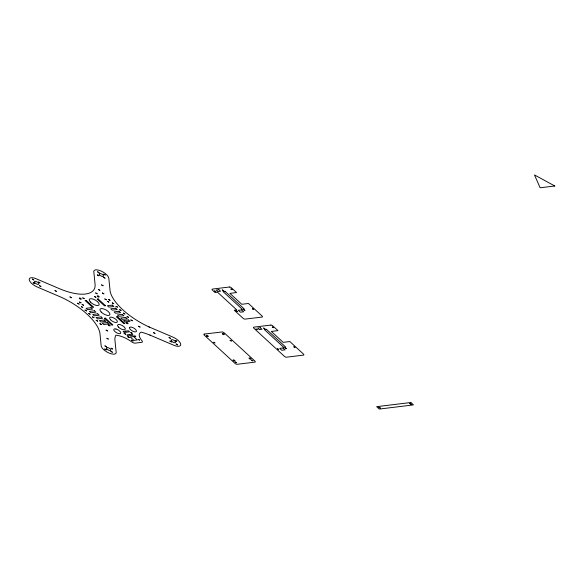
<?xml version="1.0" encoding="UTF-8"?>
<svg xmlns="http://www.w3.org/2000/svg" width="584" height="584" viewBox="0 0 584 584"><rect width="100%" height="100%" fill="white"/><g stroke="black" fill="none" stroke-linecap="round" stroke-linejoin="round"><path stroke-width="0.88" d="M134.488 336.019C136.357 335.45 135.911 338.085 134.488 336.034M150.329 335.231L149.168 334.771A44.085 18.067 30 0 0 141.24 332.128L141.197 332.113A16.702 6.847 30 0 0 142.014 340.815A2.978 1.219 30 0 1 141.73 342.326L135.065 343.137A2.978 1.219 30 0 1 131.955 342.041A16.651 6.825 30 0 0 115.88 335.216A44.085 18.067 30 0 0 114.88 339.545L116.194 352.751A8.475 3.475 30 0 1 108.836 352.962A8.475 3.475 30 0 1 101.2 346.093L99.922 333.172A44.07 18.067 30 0 0 61.605 297.402L37.04 286.912A8.475 3.475 30 0 1 29.251 279.926A8.475 3.475 30 0 1 35.274 278.378L59.634 288.766A42.61 17.469 30 0 0 95.09 284.452L93.768 271.261A8.475 3.475 30 0 1 101.36 271.151A8.475 3.475 30 0 1 108.814 278.174L110.164 291.504A44.085 18.067 30 0 0 148.358 326.624L149.526 327.157M148.883 326.865L172.922 337.099A8.475 3.475 30 0 1 180.712 344.086A8.475 3.475 30 0 1 174.689 345.633L149.876 335.055M130.78 332.559L132.254 333.347L130.787 332.522M138.204 339.384L139.678 340.18L138.211 339.355M230.899 288.985L232.133 289.649L230.899 288.985M230.111 340.341L231.337 341.005L230.111 340.341M236.104 310.768L237.33 311.433L236.104 310.768M235.308 362.124L236.535 362.788L235.323 362.087M252.434 308.783L253.66 309.447L252.434 308.783M251.638 360.138L252.865 360.803L251.638 360.138M272.305 327.055L273.531 327.719L272.319 327.018M277.51 348.838L278.736 349.502L277.517 348.809M293.84 346.852L295.066 347.517L293.847 346.816M119.691 309.746L121.165 310.549L119.735 309.673M32.368 279.174L33.828 279.999L32.434 279.108M33.23 282.744L34.69 283.568L33.23 282.744M38.559 282.094L40.026 282.919L38.624 282.028M39.42 285.664L40.887 286.488L39.42 285.664M54.998 290.562L56.465 291.394L55.064 290.496M69.941 296.957L71.409 297.782L70.007 296.891M77.614 303.242L79.088 304.067L77.614 303.242M79.526 302.045L80.986 302.87L79.526 302.045M81.329 306.658L82.797 307.483L81.329 306.658M82.745 297.891L84.206 298.716L82.745 297.891M82.125 304.432L83.585 305.257L82.125 304.432M88.761 313.484L90.221 314.309L88.819 313.418M97.601 271.83L99.068 272.655L97.601 271.83M97.404 274.94L98.871 275.772L97.404 274.94M94.404 296.468L95.871 297.293L94.404 296.468M95.696 292.964L97.156 293.788L95.696 292.964M92.469 316.893L93.936 317.718L92.469 316.893M98.36 289.489L99.828 290.314L98.36 289.489M101.601 284.912L103.069 285.744L101.601 284.912M96.185 320.309L97.645 321.134L96.185 320.309M103.74 274.173L105.2 274.998L103.74 274.173M103.543 277.291L105.003 278.115L103.543 277.291M102.397 293.007L103.857 293.832L102.397 293.007M99.893 323.719L101.36 324.551L99.893 323.719M104.85 298.964L106.317 299.789L104.85 298.964M107.449 301.351L108.916 302.176L107.514 301.286M108.566 299.475L110.033 300.3L108.566 299.475M106.098 330.179L107.566 331.004L106.164 330.113M104.967 345.903L106.434 346.728L104.967 345.903M104.77 349.02L106.237 349.845L104.77 349.02M112.281 302.892L113.741 303.716L112.281 302.892M106.908 338.297L108.376 339.122L106.974 338.231M111.099 348.247L112.566 349.079L111.164 348.181M110.909 351.364L112.369 352.188L110.909 351.364M123.414 313.126L124.881 313.958L123.414 313.126M124.122 333.333L125.589 334.165L124.122 333.333M127.108 316.535L128.611 317.382L127.108 316.535M127.838 336.749L129.298 337.574L127.838 336.749M130.838 319.959L132.305 320.784L130.838 319.959M131.546 340.165L133.013 340.99L131.546 340.165M138.554 326.23L140.021 327.055L138.554 326.23M153.497 332.624L154.964 333.449L153.497 332.624M169.075 337.523L170.543 338.348L169.075 337.523M169.937 341.092L171.404 341.917L169.937 341.092M175.273 340.443L176.733 341.268L175.273 340.443M176.127 344.005L177.594 344.83L176.127 344.005M378.892 407.252L380.359 408.077L378.892 407.252M409.749 403.493L411.216 404.325L409.749 403.493M243.776 309.805L245.003 310.505L243.835 309.746M285.182 347.874L286.408 348.575L285.182 347.874M222.248 290.007L223.468 290.701L222.307 289.956M263.654 328.077L264.866 328.77L263.654 328.077M115.982 306.315L117.464 307.118L115.982 306.315M214.576 290.956L215.81 291.62L214.576 290.956M213.781 342.304L214.992 343.005L213.832 342.253M255.982 329.026L257.208 329.69L255.982 329.026M85.052 310.053L86.498 310.914L85.052 310.053M129.714 327.376L129.59 327.536A3.92 1.606 30 0 0 133.283 331.427A3.92 1.606 30 0 0 136.203 330.252L136.006 329.96A3.92 1.606 30 0 0 132.692 327.551A3.92 1.606 30 0 0 129.714 327.376M204.21 334.07L204.093 334.165A2.387 0.978 30 0 0 204.181 335.041L235.272 363.628A2.387 0.978 30 0 0 236.892 364.321L255.142 362.102A2.387 0.978 30 0 0 255.055 361.226L223.964 332.632A2.387 0.978 30 0 0 222.336 331.938L204.21 334.07M125.772 331.121L123.107 331.449L124.224 332.471L129.553 331.822L128.444 330.799L125.772 331.121M129.48 334.53L126.823 334.858L127.932 335.888L133.269 335.238L132.152 334.216L129.509 334.53M554.8 185.997L540.134 187.778L534.477 174.937L554.8 185.997M86.125 300.388L85.125 300.512L92.549 307.337L93.549 307.213L86.125 300.388M98.119 298.928L97.119 299.052L104.543 305.877L105.543 305.753L98.119 298.928M229.41 287.014L212.415 289.08A1.679 0.686 30 0 0 212.532 290.226L215.022 292.518L217.518 292.212L236.776 309.921L234.279 310.221L242.973 318.214A1.679 0.686 30 0 0 245.083 319.119L262.077 317.054A1.679 0.686 30 0 0 261.968 315.907L248.448 303.476L241.783 304.286L229.899 293.365L236.564 292.555L231.527 287.912A1.679 0.686 30 0 0 229.41 287.014M218.912 289.679L216.248 290L217.912 291.533L220.584 291.212L218.912 289.679M224.971 291.255L222.971 291.504L242.272 309.25L244.273 309.009L224.971 291.255M91.067 307.71L86.067 308.323L87.556 309.688L92.549 309.075L91.067 307.71M112.398 305.118L107.398 305.724L108.88 307.089L113.88 306.483L112.398 305.118M94.411 310.783L89.41 311.389L90.892 312.761L95.893 312.148L94.411 310.783M115.734 308.191L110.741 308.797L112.223 310.162L117.223 309.557L115.734 308.191M97.747 313.856L92.754 314.462L94.236 315.827L99.236 315.221L97.747 313.856M119.078 311.257L114.077 311.871L115.566 313.236L120.559 312.623L119.078 311.257M101.09 316.929L96.09 317.535L97.579 318.901L102.572 318.295L101.09 316.929M122.421 314.331L117.42 314.944L118.902 316.309L123.903 315.696L122.421 314.331M105.427 318.141L104.427 318.258L111.851 325.091L112.851 324.967L105.427 318.141M117.428 316.681L116.428 316.798L123.852 323.631L124.852 323.507L117.428 316.681M104.434 320.003L99.433 320.609L100.915 321.974L105.916 321.368L104.434 320.003M125.757 317.404L120.764 318.01L122.246 319.375L127.246 318.769L125.757 317.404M107.215 322.558L102.215 323.171L103.704 324.536L108.697 323.923L107.215 322.558M128.546 319.966L123.545 320.572L125.027 321.937L130.028 321.331L128.546 319.966M241.667 309.907L238.33 310.308L240.374 312.184L243.711 311.783L241.667 309.907M133.568 336.552L130.232 336.961L133.948 340.37L137.276 339.968L133.568 336.552M270.815 325.084L253.821 327.149A1.679 0.686 30 0 0 253.931 328.296L284.372 356.284A1.679 0.686 30 0 0 286.488 357.189L303.483 355.123A1.679 0.686 30 0 0 303.366 353.977L289.846 341.545L283.182 342.355L271.304 331.435L277.969 330.624L272.925 325.989A1.679 0.686 30 0 0 270.815 325.084M260.311 327.748L257.646 328.069L259.318 329.602L261.982 329.281L260.311 327.748M266.377 329.325L264.377 329.573L283.678 347.319L285.678 347.078L266.377 329.325M283.072 347.976L279.736 348.378L281.78 350.254L285.109 349.852L283.072 347.976M410.851 402.515L376.658 406.668L379.257 409.063L413.45 404.902L410.851 402.515M115.96 329.018L115.566 328.938A3.927 1.606 30 0 0 113.778 329.821A3.927 1.606 30 0 0 115.99 332.391L116.406 332.654A3.927 1.606 30 0 0 120.742 332.749A3.927 1.606 30 0 0 115.96 329.018M106.784 348.823A2.526 1.037 30 0 0 110.668 350.48A2.526 1.037 30 0 0 108.551 347.83A2.526 1.037 30 0 0 106.784 348.823M171.455 340.954A2.526 1.037 30 0 0 175.339 342.611A2.526 1.037 30 0 0 173.214 339.961A2.526 1.037 30 0 0 171.455 340.954M34.748 282.612A2.526 1.037 30 0 0 38.624 284.269A2.526 1.037 30 0 0 36.507 281.612A2.526 1.037 30 0 0 34.748 282.612M99.411 274.743A2.526 1.037 30 0 0 103.295 276.4A2.526 1.037 30 0 0 101.171 273.743A2.526 1.037 30 0 0 99.411 274.743M101.28 312.111A5.65 2.314 30 0 0 109.763 314.944A5.65 2.314 30 0 0 103.813 308.951A5.65 2.314 30 0 0 101.28 312.111M90.381 302.016A5.606 2.3 30 0 0 98.9 305.133A5.606 2.3 30 0 0 93.382 299.183A5.606 2.3 30 0 0 90.381 302.016M110.5 319.755A4.365 1.788 30 0 0 117.136 322.185A4.365 1.788 30 0 0 112.836 317.55A4.365 1.788 30 0 0 110.5 319.755M118.428 327.047A4.365 1.788 30 0 0 125.064 329.478A4.365 1.788 30 0 0 120.764 324.843A4.365 1.788 30 0 0 118.428 327.047M233.22 360.445A1.124 0.46 30 0 0 234.943 361.182A1.124 0.46 30 0 0 234.001 359.999A1.124 0.46 30 0 0 233.22 360.445M249.273 358.569A1.124 0.46 30 0 0 250.981 359.204A1.124 0.46 30 0 0 249.894 358.014A1.124 0.46 30 0 0 249.273 358.569M222.533 333.975A1.124 0.46 30 0 0 224.241 334.632A1.124 0.46 30 0 0 223.19 333.442A1.124 0.46 30 0 0 222.533 333.975M206.51 335.888A1.124 0.46 30 0 0 208.232 336.596A1.124 0.46 30 0 0 207.24 335.406A1.124 0.46 30 0 0 206.51 335.888M126.312 322.967A1.124 0.46 30 0 0 128.02 323.616A1.124 0.46 30 0 0 126.947 322.426A1.124 0.46 30 0 0 126.312 322.967M108.478 325.244A1.11 0.453 30 0 0 110.12 325.741A1.11 0.453 30 0 0 108.887 324.565A1.11 0.453 30 0 0 108.478 325.244M79.468 298.555A1.124 0.46 30 0 0 81.191 299.256A1.124 0.46 30 0 0 80.183 298.066A1.124 0.46 30 0 0 79.468 298.555M97.375 296.344A1.124 0.46 30 0 0 99.097 297.081A1.124 0.46 30 0 0 98.156 295.906A1.124 0.46 30 0 0 97.375 296.344"/></g></svg>
